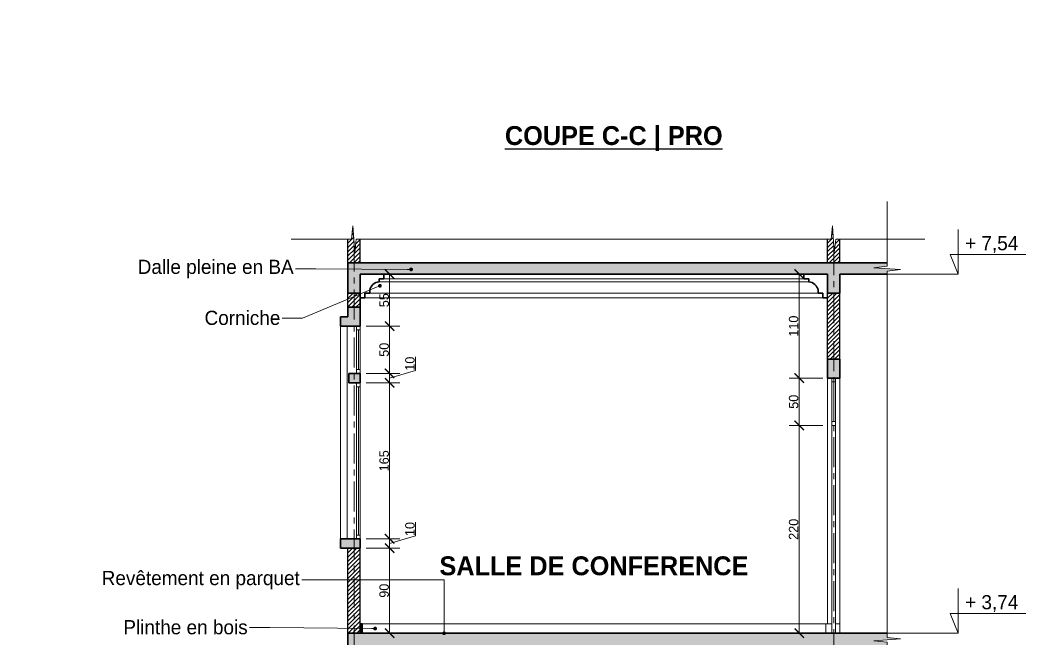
# Model space of a CAD drawing. Header units: centimetres. Extents: x -15293 to 11572, y -4790 to 2619.
# Drawn here: x 10364 to 11428, y -701 to -45 of the extents above; entities that cross this region are included whole.
import ezdxf
from ezdxf import colors
from ezdxf.entities.mleader import LeaderData, LeaderLine
from ezdxf.math import Vec2, Vec3

# ---------------------------------------------------------------- set-up
doc = ezdxf.new("R2010")
doc.units = ezdxf.units.CM
doc.linetypes.add('Axe', pattern=[1093.611073, 529.166651, -211.666656, 141.111112, -211.666656])
doc.linetypes.add('CENTER', pattern=[50.8, 31.75, -6.35, 6.35, -6.35])
doc.layers.get('0').update_dxf_attribs({"lineweight": 0})
for name, color, linetype, lineweight in [('Hachure', 7, 'Continuous', 30), ('Partie coupée', 7, 'Continuous', 30), ('Symbole de rupture', 6, 'Continuous', 0), ('TSJ_MENUISERIE', 150, 'Continuous', 15), ('TSJ_MUR', 1, 'Continuous', 30), ('TSJ_VUE', 5, 'Continuous', 13)]:
    doc.layers.add(name, color=color, linetype=linetype, lineweight=lineweight)
for name, color, linetype in [('Hachure mur', 7, 'Continuous'), ('TSJ_COTATION', 144, 'Continuous'), ('TSJ_TEXTE', 6, 'Continuous')]:
    doc.layers.add(name, color=color, linetype=linetype)
for name, color, linetype, lineweight, true_color in [('TSJ_AXE', 7, 'CENTER', 0, 0xb80000), ('TSJ_COUPE', 7, 'Continuous', 35, 0xff4747), ('TSJ_HACHURE', 7, 'Axe', 0, 0x969696)]:
    doc.layers.add(name, color=color, linetype=linetype, lineweight=lineweight, true_color=true_color)
doc.styles.get("Standard").update_dxf_attribs({"font": 'GOTHIC.TTF'})
doc.dimstyles.new('ISO-25', dxfattribs={"dimtxt": 10, "dimasz": 10, "dimexe": 10.625, "dimexo": 5, "dimtad": 1, "dimtxsty": 'Standard', "dimblk": 'ARCHTICK', "dimcen": 8, "dimadec": 0, "dimazin": 0, "dimtfac": 1, "dimtmove": 0, "dimatfit": 3, "dimldrblk": 'ARCHTICK', "dimfxl": 25, "dimfxlon": 1, "dimlwd": 9, "dimlwe": 9, "dimarcsym": 0})

# ---------------------------------------------------------------- blocks, each defined once
blk = doc.blocks.new('_Dot')
at = {"color": 0, "linetype": 'ByBlock', "lineweight": -2}
blk.add_line((-0.5, 0), (-1, 0), dxfattribs=at)
at = {"color": 0, "linetype": 'ByBlock', "const_width": 0.5}
blk.add_lwpolyline([(-0.25, 0, 1), (0.25, 0, 1)], format="xyb", close=True, dxfattribs=at)
blk = doc.blocks.new('_ArchTick')
at = {"color": 0, "linetype": 'ByBlock', "const_width": 0.15}
blk.add_lwpolyline([(-0.5, -0.5), (0.5, 0.5)], dxfattribs=at)
blk = doc.blocks.new('*D301')
at = {"layer": 'Defpoints', "color": 0, "transparency": 16777216}
for p in [(11188, -473.7), (11222.5, -473.7), (11218, -693.7)]:
    blk.add_point(p, dxfattribs=at)
at = {"layer": 'TSJ_COTATION', "color": 0, "lineweight": 9, "transparency": 16777216}
for p, q in [((11213, -473.7), (11177.4, -473.7)), ((11188, -693.7), (11188, -473.7)), ((11213, -693.7), (11177.4, -693.7))]:
    blk.add_line(p, q, dxfattribs=at)
at = {"layer": 'TSJ_COTATION', "color": 0, "lineweight": 9, "transparency": 16777216, "xscale": 10, "yscale": 10, "zscale": 10}
for p, rotation in [((11188, -473.7), 90), ((11188, -693.7), 270)]:
    blk.add_blockref('_ArchTick', p, dxfattribs=dict(at, rotation=rotation))
at = {"layer": 'TSJ_COTATION', "color": 0, "lineweight": 9, "transparency": 16777216, "insert": (11182.1, -583.7), "char_height": 10, "attachment_point": 5, "rotation": 90}
blk.add_mtext('220', dxfattribs=at)
blk = doc.blocks.new('*D302')
at = {"layer": 'Defpoints', "color": 0, "transparency": 16777216}
for p in [(11188, -423.7), (11218, -423.7), (11222.5, -473.7)]:
    blk.add_point(p, dxfattribs=at)
at = {"layer": 'TSJ_COTATION', "color": 0, "lineweight": 9, "transparency": 16777216}
for p, q in [((11213, -423.7), (11177.4, -423.7)), ((11188, -473.7), (11188, -423.7)), ((11213, -473.7), (11177.4, -473.7))]:
    blk.add_line(p, q, dxfattribs=at)
at = {"layer": 'TSJ_COTATION', "color": 0, "lineweight": 9, "transparency": 16777216, "xscale": 10, "yscale": 10, "zscale": 10}
for p, rotation in [((11188, -423.7), 90), ((11188, -473.7), 270)]:
    blk.add_blockref('_ArchTick', p, dxfattribs=dict(at, rotation=rotation))
at = {"layer": 'TSJ_COTATION', "color": 0, "lineweight": 9, "transparency": 16777216, "insert": (11182.1, -448.7), "char_height": 10, "attachment_point": 5, "rotation": 90}
blk.add_mtext('50', dxfattribs=at)
blk = doc.blocks.new('*D303')
at = {"layer": 'Defpoints', "color": 0, "transparency": 16777216}
for p in [(11188, -313.7), (11218, -313.7), (11218, -423.7)]:
    blk.add_point(p, dxfattribs=at)
at = {"layer": 'TSJ_COTATION', "color": 0, "lineweight": 9, "transparency": 16777216}
for p, q in [((11213, -313.7), (11177.4, -313.7)), ((11188, -423.7), (11188, -313.7)), ((11213, -423.7), (11177.4, -423.7))]:
    blk.add_line(p, q, dxfattribs=at)
at = {"layer": 'TSJ_COTATION', "color": 0, "lineweight": 9, "transparency": 16777216, "xscale": 10, "yscale": 10, "zscale": 10}
for p, rotation in [((11188, -313.7), 90), ((11188, -423.7), 270)]:
    blk.add_blockref('_ArchTick', p, dxfattribs=dict(at, rotation=rotation))
at = {"layer": 'TSJ_COTATION', "color": 0, "lineweight": 9, "transparency": 16777216, "insert": (11182.1, -368.7), "char_height": 10, "attachment_point": 5, "rotation": 90}
blk.add_mtext('110', dxfattribs=at)
blk = doc.blocks.new('*D304')
at = {"layer": 'Defpoints', "color": 0, "transparency": 16777216}
for p in [(10723.5, -603.7), (10754.6, -603.7), (10723.5, -693.7)]:
    blk.add_point(p, dxfattribs=at)
at = {"layer": 'TSJ_COTATION', "color": 0, "lineweight": 9, "transparency": 16777216}
for p, q in [((10729.6, -603.7), (10765.3, -603.7)), ((10754.6, -693.7), (10754.6, -603.7)), ((10729.6, -693.7), (10765.3, -693.7))]:
    blk.add_line(p, q, dxfattribs=at)
at = {"layer": 'TSJ_COTATION', "color": 0, "lineweight": 9, "transparency": 16777216, "xscale": 10, "yscale": 10, "zscale": 10}
for p, rotation in [((10754.6, -603.7), 90), ((10754.6, -693.7), 270)]:
    blk.add_blockref('_ArchTick', p, dxfattribs=dict(at, rotation=rotation))
at = {"layer": 'TSJ_COTATION', "color": 0, "lineweight": 9, "transparency": 16777216, "insert": (10748.8, -648.7), "char_height": 10, "attachment_point": 5, "rotation": 90}
blk.add_mtext('90', dxfattribs=at)
blk = doc.blocks.new('*D305')
at = {"layer": 'Defpoints', "color": 0, "transparency": 16777216}
for p in [(10723.5, -428.7), (10754.6, -428.7), (10723.5, -593.7)]:
    blk.add_point(p, dxfattribs=at)
at = {"layer": 'TSJ_COTATION', "color": 0, "lineweight": 9, "transparency": 16777216}
for p, q in [((10729.6, -428.7), (10765.3, -428.7)), ((10754.6, -593.7), (10754.6, -428.7)), ((10729.6, -593.7), (10765.3, -593.7))]:
    blk.add_line(p, q, dxfattribs=at)
at = {"layer": 'TSJ_COTATION', "color": 0, "lineweight": 9, "transparency": 16777216, "xscale": 10, "yscale": 10, "zscale": 10}
for p, rotation in [((10754.6, -428.7), 90), ((10754.6, -593.7), 270)]:
    blk.add_blockref('_ArchTick', p, dxfattribs=dict(at, rotation=rotation))
at = {"layer": 'TSJ_COTATION', "color": 0, "lineweight": 9, "transparency": 16777216, "insert": (10748.8, -511.2), "char_height": 10, "attachment_point": 5, "rotation": 90}
blk.add_mtext('165', dxfattribs=at)
blk = doc.blocks.new('*D306')
at = {"layer": 'Defpoints', "color": 0, "transparency": 16777216}
for p in [(10723.5, -418.7), (10754.6, -418.7), (10723.5, -428.7)]:
    blk.add_point(p, dxfattribs=at)
at = {"layer": 'TSJ_COTATION', "color": 0, "lineweight": 9, "transparency": 16777216}
for p, q in [((10782, -415.5), (10782, -401.3)), ((10729.6, -418.7), (10765.3, -418.7)), ((10754.6, -423.7), (10782, -415.5)), ((10754.6, -428.7), (10754.6, -418.7)), ((10729.6, -428.7), (10765.3, -428.7))]:
    blk.add_line(p, q, dxfattribs=at)
at = {"layer": 'TSJ_COTATION', "color": 0, "lineweight": 9, "transparency": 16777216, "xscale": 10, "yscale": 10, "zscale": 10}
for p, rotation in [((10754.6, -418.7), 90), ((10754.6, -428.7), 270)]:
    blk.add_blockref('_ArchTick', p, dxfattribs=dict(at, rotation=rotation))
at = {"layer": 'TSJ_COTATION', "color": 0, "lineweight": 9, "transparency": 16777216, "insert": (10776.1, -408.4), "char_height": 10, "attachment_point": 5, "rotation": 90}
blk.add_mtext('10', dxfattribs=at)
blk = doc.blocks.new('*D307')
at = {"layer": 'Defpoints', "color": 0, "transparency": 16777216}
for p in [(10723.5, -368.7), (10754.6, -368.7), (10723.5, -418.7)]:
    blk.add_point(p, dxfattribs=at)
at = {"layer": 'TSJ_COTATION', "color": 0, "lineweight": 9, "transparency": 16777216}
for p, q in [((10729.6, -368.7), (10765.3, -368.7)), ((10754.6, -418.7), (10754.6, -368.7)), ((10729.6, -418.7), (10765.3, -418.7))]:
    blk.add_line(p, q, dxfattribs=at)
at = {"layer": 'TSJ_COTATION', "color": 0, "lineweight": 9, "transparency": 16777216, "xscale": 10, "yscale": 10, "zscale": 10}
for p, rotation in [((10754.6, -368.7), 90), ((10754.6, -418.7), 270)]:
    blk.add_blockref('_ArchTick', p, dxfattribs=dict(at, rotation=rotation))
at = {"layer": 'TSJ_COTATION', "color": 0, "lineweight": 9, "transparency": 16777216, "insert": (10748.8, -393.7), "char_height": 10, "attachment_point": 5, "rotation": 90}
blk.add_mtext('50', dxfattribs=at)
blk = doc.blocks.new('*D308')
at = {"layer": 'Defpoints', "color": 0, "transparency": 16777216}
for p in [(10723.5, -313.7), (10754.6, -313.7), (10723.5, -368.7)]:
    blk.add_point(p, dxfattribs=at)
at = {"layer": 'TSJ_COTATION', "color": 0, "lineweight": 9, "transparency": 16777216}
for p, q in [((10729.6, -313.7), (10765.3, -313.7)), ((10754.6, -368.7), (10754.6, -313.7)), ((10729.6, -368.7), (10765.3, -368.7))]:
    blk.add_line(p, q, dxfattribs=at)
at = {"layer": 'TSJ_COTATION', "color": 0, "lineweight": 9, "transparency": 16777216, "xscale": 10, "yscale": 10, "zscale": 10}
for p, rotation in [((10754.6, -313.7), 90), ((10754.6, -368.7), 270)]:
    blk.add_blockref('_ArchTick', p, dxfattribs=dict(at, rotation=rotation))
at = {"layer": 'TSJ_COTATION', "color": 0, "lineweight": 9, "transparency": 16777216, "insert": (10748.9, -341.2), "char_height": 10, "attachment_point": 5, "rotation": 90}
blk.add_mtext('55', dxfattribs=at)
blk = doc.blocks.new('*D309')
at = {"layer": 'Defpoints', "color": 0, "transparency": 16777216}
for p in [(10723.5, -593.7), (10754.6, -593.7), (10723.5, -603.7)]:
    blk.add_point(p, dxfattribs=at)
at = {"layer": 'TSJ_COTATION', "color": 0, "lineweight": 9, "transparency": 16777216}
for p, q in [((10782, -590.5), (10782, -576.3)), ((10729.6, -593.7), (10765.3, -593.7)), ((10754.6, -598.7), (10782, -590.5)), ((10754.6, -603.7), (10754.6, -593.7)), ((10729.6, -603.7), (10765.3, -603.7))]:
    blk.add_line(p, q, dxfattribs=at)
at = {"layer": 'TSJ_COTATION', "color": 0, "lineweight": 9, "transparency": 16777216, "xscale": 10, "yscale": 10, "zscale": 10}
for p, rotation in [((10754.6, -593.7), 90), ((10754.6, -603.7), 270)]:
    blk.add_blockref('_ArchTick', p, dxfattribs=dict(at, rotation=rotation))
at = {"layer": 'TSJ_COTATION', "color": 0, "lineweight": 9, "transparency": 16777216, "insert": (10776.1, -583.4), "char_height": 10, "attachment_point": 5, "rotation": 90}
blk.add_mtext('10', dxfattribs=at)
blk = doc.blocks.new('Marque de rupture')
at = {"layer": 'Symbole de rupture', "lineweight": 20}
for p, q in [((0, -3.6), (0, 20.4)), ((0, -3.6), (-14.1, -5.1)), ((14.1, -7.1), (-14.1, -5.1)), ((0, -8.6), (14.1, -7.1)), ((0, -8.6), (0, -32.6))]:
    blk.add_line(p, q, dxfattribs=at)

msp = doc.modelspace()

# ---------------------------------------------------------------- hatches: boundary and pattern name
at = {"layer": 'Hachure', "true_color": 0xcd6928}
h = msp.add_hatch(color=32, dxfattribs=at)
h.dxf.hatch_style = 1
h.paths.add_polyline_path([(10725.5, -683.74), (10723.5, -683.74), (10723.5, -693.74), (10725.5, -693.74)])
at = {"layer": 'Hachure mur', "lineweight": 0, "true_color": 0xc7c8ca}
h = msp.add_hatch(dxfattribs=at)
h.set_pattern_fill('ANSI31', color=9)
h.set_pattern_definition([(45, (8661.058, 2950.051), (-2.245064, 2.245064), [])])
h.paths.add_polyline_path([(11224.5, -1104.327), (11211, -1104.327), (11211, -1157.74), (11224.5, -1157.74)])
h.paths.add_polyline_path([(11231, -1104.327), (11224.5, -1104.327), (11224.5, -1157.74), (11224.654, -1157.74), (11225.5, -1145.773), (11226.769, -1157.74), (11231, -1157.74)])
h.paths.add_polyline_path([(11231, -1097.74), (11224.5, -1097.74), (11224.5, -1104.327), (11231, -1104.327)])
h.paths.add_polyline_path([(11224.5, -1097.74), (11211, -1097.74), (11211, -1104.327), (11224.5, -1104.327)])
h.paths.add_polyline_path([(10730.5, -1097.74), (10717, -1097.74), (10717, -1157.74), (10730.5, -1157.74)])
h.paths.add_polyline_path([(10717, -1097.74), (10710.5, -1097.74), (10710.5, -1157.74), (10714.299, -1157.74), (10715.568, -1145.773), (10716.414, -1157.74), (10717, -1157.74)])
h.paths.add_polyline_path([(11231, -276.74), (11226.568, -276.74), (11225.068, -290.881), (11223.068, -262.598), (11221.568, -276.74), (11218, -276.74), (11218, -301.74), (11231, -301.74)])
h.paths.add_polyline_path([(10723.5, -276.74), (10719.068, -276.74), (10717.568, -290.881), (10715.568, -262.598), (10714.068, -276.74), (10710.5, -276.74), (10710.5, -301.74), (10723.5, -301.74)])
h.paths.add_polyline_path([(11231, -797.74), (11231, -765.74), (11218, -765.74), (11218, -827.74), (11231, -827.74)])
h.paths.add_polyline_path([(10723.5, -333.74), (10710.852, -333.74), (10710.5, -333.886), (10710.5, -348.74), (10723.5, -348.74)])
h.paths.add_polyline_path([(11231, -333.74), (11218, -333.74), (11218, -403.74), (11231, -403.74)])
h.paths.add_polyline_path([(10723.5, -603.74), (10710.5, -603.74), (10710.5, -693.74), (10723.5, -693.74)])
at = {"layer": 'TSJ_HACHURE', "true_color": 0xc7c8ca, "transparency": 33554687}
h = msp.add_hatch(dxfattribs=at)
h.set_pattern_fill('ANSI32', color=9, scale=5)
h.set_pattern_definition([(45, (8661.06, 0), (-33.676, 33.676), []), (45, (8683.51, 0), (-33.676, 33.676), [])])
h.paths.add_polyline_path([(10832.555, 671.441), (10723.5, 671.441), (10723.5, 651.441), (10723.5, 646.855), (10832.555, 646.855)], flags=17)
h.paths.add_polyline_path([(10831.832, 364.253), (11080.699, 364.253), (11080.699, 397.073), (10831.832, 397.073)], flags=24)
h.paths.add_polyline_path([(10846.582, -483.573), (11095.449, -483.573), (11095.449, -450.754), (10846.582, -450.754)], flags=24)
h.paths.add_polyline_path([(11187.5, 312.441), (11187.5, 651.441), (11201.5, 651.441), (11201.5, 671.441), (10832.555, 671.441), (10832.555, 646.855), (10723.5, 646.855), (10723.5, 312.441)])
at = {"layer": 'TSJ_HACHURE'}
h = msp.add_hatch(color=256, dxfattribs=at)
h.dxf.hatch_style = 1
h.paths.add_polyline_path([(10717, -593.74), (10702.5, -593.74), (10702.5, -603.74), (10717, -603.74)])
h.paths.add_polyline_path([(10723.5, -593.74), (10717, -593.74), (10717, -603.74), (10723.5, -603.74)])
h.paths.add_polyline_path([(11231, -403.74), (11224.5, -403.74), (11224.5, -423.74), (11226.5, -423.74), (11231, -423.74)])
h.paths.add_polyline_path([(11224.5, -403.74), (11218, -403.74), (11218, -423.74), (11224.5, -423.74)])
h.paths.add_polyline_path([(10717, -418.74), (10711.5, -418.74), (10711.5, -428.74), (10717, -428.74)])
h.paths.add_polyline_path([(10723.5, -418.74), (10717, -418.74), (10717, -428.74), (10723.5, -428.74)])
h.paths.add_polyline_path([(10717, -348.74), (10710.5, -348.74), (10710.5, -358.74), (10702.5, -358.74), (10702.5, -368.74), (10717, -368.74)])
h.paths.add_polyline_path([(10723.5, -348.74), (10717, -348.74), (10717, -368.74), (10723.5, -368.74)])
h.paths.add_polyline_path([(11281, -305.308), (11281, -301.74), (11224.5, -301.74), (11224.5, -333.74), (11231, -333.74), (11231, -313.74), (11281, -313.74), (11281, -310.308), (11295.142, -308.808), (11266.858, -306.808)])
h.paths.add_polyline_path([(11224.5, -301.74), (10717, -301.74), (10717, -333.74), (10723.5, -333.74), (10723.5, -313.74), (11218, -313.74), (11218, -333.74), (11224.5, -333.74)])
h.paths.add_polyline_path([(10778.313, -308.627, -1), (10776.313, -308.614, -1)], flags=16)
h.paths.add_polyline_path([(10717, -308.212), (10710.5, -308.168), (10710.5, -333.74), (10717, -333.74)])
h.paths.add_polyline_path([(10717, -301.74), (10710.5, -301.74), (10710.5, -308.168), (10717, -308.212)])
h.paths.add_polyline_path([(10717, -792.74), (10711.5, -792.74), (10711.5, -802.74), (10717, -802.74)])
h.paths.add_polyline_path([(10723.5, -792.74), (10717, -792.74), (10717, -802.74), (10723.5, -802.74)])
h.paths.add_polyline_path([(11224.5, -827.74), (11218, -827.74), (11218, -847.74), (11224.5, -847.74)])
h.paths.add_polyline_path([(11231, -827.74), (11224.5, -827.74), (11224.5, -847.74), (11231, -847.74)])
h.paths.add_polyline_path([(11266.858, -701.74), (11295.142, -699.74), (11281, -698.24), (11281, -693.74), (11224.5, -693.74), (11224.5, -725.74), (11231, -725.74), (11231, -707.74), (11281, -707.74), (11281, -703.24)])
h.paths.add_polyline_path([(11224.5, -693.74), (10813.22, -693.74, -0.41421356), (10812.22, -694.74, -0.41421356), (10811.22, -693.74), (10717, -693.74), (10717, -720.83), (10723.5, -718.125), (10723.5, -707.74), (11218, -707.74), (11218, -725.74), (11224.5, -725.74)])
h.paths.add_polyline_path([(10717, -720.83), (10710.5, -723.535), (10710.5, -732.74), (10702.5, -732.74), (10702.5, -742.74), (10717, -742.74)])
h.paths.add_polyline_path([(10723.5, -718.125), (10717, -720.83), (10717, -742.74), (10723.5, -742.74)])
h.paths.add_polyline_path([(10717, -693.74), (10710.5, -693.74), (10710.5, -723.535), (10717, -720.83)])
h.paths.add_polyline_path([(10717, -1067.74), (10710.5, -1067.74), (10710.5, -1097.74), (10717, -1097.74)])
h.paths.add_polyline_path([(10730.5, -1067.74), (10717, -1067.74), (10717, -1097.74), (10730.5, -1097.74)])
h.paths.add_polyline_path([(11224.5, -1067.74), (11211, -1067.74), (11211, -1097.74), (11224.5, -1097.74)])
h.paths.add_polyline_path([(11231, -1067.74), (11224.5, -1067.74), (11224.5, -1097.74), (11231, -1097.74)])

# ---------------------------------------------------------------- linework, layer by layer
at = {"layer": 'Partie coupée'}
for p, q in [((10710.5, -301.74), (10710.5, -276.74)), ((10710.5, -348.74), (10710.5, -333.74))]:
    msp.add_line(p, q, dxfattribs=at)
at = {"layer": 'Symbole de rupture', "lineweight": 0}
for p, q in [((11281, -281.308), (11281, -236.74)), ((10690.068, -276.74), (10650.5, -276.74)), ((10743.068, -276.74), (11197.568, -276.74)), ((11250.568, -276.74), (11321, -276.74)), ((11281, -674.24), (11281, -334.308))]:
    msp.add_line(p, q, dxfattribs=at)
at = {"layer": 'TSJ_AXE'}
for p, q in [((10717, -1225.235), (10717, -282.85)), ((11224.5, -282.85), (11224.5, -1227.169))]:
    msp.add_line(p, q, dxfattribs=at)
at = {"layer": 'TSJ_COTATION', "lineweight": 9}
for p, q in [((11281, -313.74), (11356, -313.74)), ((11281, -693.74), (11356, -693.74))]:
    msp.add_line(p, q, dxfattribs=at)
for points in [[(11356, -266.4), (11356, -313.74), (11347.799, -292.757), (11427.799, -292.757)], [(11356, -646.4), (11356, -693.74), (11347.799, -672.757), (11427.799, -672.757)]]:
    msp.add_lwpolyline(points, dxfattribs=at)
at = {"layer": 'TSJ_COUPE'}
for p, q in [((10710.5, -301.74), (11281, -301.74)), ((10710.5, -333.74), (10710.5, -301.74)), ((11218, -313.74), (10723.5, -313.74)), ((10723.5, -333.74), (10723.5, -313.74)), ((10748.5, -318.74), (10743.5, -318.74)), ((10743.5, -318.74), (10743.5, -321.74)), ((10748.5, -313.74), (10748.5, -318.74)), ((11193, -313.74), (11193, -318.74)), ((11193, -318.74), (11198, -318.74)), ((11198, -318.74), (11198, -321.74)), ((11218, -333.74), (11218, -313.74)), ((11231, -313.74), (11281, -313.74)), ((11231, -333.74), (11231, -313.74)), ((10710.5, -333.74), (10723.5, -333.74)), ((10723.5, -368.74), (10723.5, -333.74)), ((10723.5, -338.74), (10728.5, -338.74)), ((10728.5, -338.74), (10728.5, -333.74)), ((10728.5, -333.74), (10733.5, -333.74)), ((10733.5, -333.74), (10733.5, -330.74)), ((11208, -333.74), (11208, -330.74)), ((11213, -333.74), (11208, -333.74)), ((11213, -338.74), (11213, -333.74)), ((11218, -338.74), (11213, -338.74)), ((11231, -333.74), (11218, -333.74)), ((10723.5, -348.74), (10710.5, -348.74)), ((10710.5, -358.74), (10710.5, -348.74)), ((10710.5, -358.74), (10702.5, -358.74)), ((10702.5, -358.74), (10702.5, -368.74)), ((10723.5, -368.74), (10702.5, -368.74)), ((11231, -403.74), (11218, -403.74)), ((11218, -403.74), (11218, -423.74)), ((11231, -403.74), (11231, -423.74)), ((10723.5, -418.74), (10711.5, -418.74)), ((10711.5, -418.74), (10711.5, -428.74)), ((10723.5, -418.74), (10723.5, -428.74)), ((11231, -423.74), (11218, -423.74)), ((10723.5, -428.74), (10711.5, -428.74)), ((10723.5, -593.74), (10702.5, -593.74)), ((10702.5, -593.74), (10702.5, -603.74)), ((10723.5, -603.74), (10723.5, -593.74)), ((10723.5, -603.74), (10702.5, -603.74)), ((10723.5, -683.74), (10725.5, -683.74)), ((10725.5, -683.74), (10725.5, -693.74)), ((11281, -693.74), (10710.5, -693.74)), ((10710.5, -693.74), (10710.5, -732.74))]:
    msp.add_line(p, q, dxfattribs=at)
for centre, start, end in [((10744.418, -332.815), 94.738068, 169.236357), ((11197.082, -332.815), 10.763643, 85.261932)]:
    msp.add_arc(centre, 11.114, start, end, dxfattribs=at)
at = {"layer": 'TSJ_MENUISERIE', "lineweight": 9}
for p, q in [((10719.5, -372.74), (10719.5, -414.74)), ((10721.5, -372.74), (10721.5, -414.74)), ((10723.5, -372.74), (10723.5, -414.74)), ((10719.5, -432.74), (10719.5, -589.74)), ((10721.5, -432.74), (10721.5, -589.74)), ((10723.5, -432.74), (10723.5, -589.74)), ((11222.5, -427.74), (11222.5, -469.74)), ((11224.5, -427.74), (11224.5, -469.74)), ((11226.5, -427.74), (11226.5, -469.74)), ((11222.5, -693.74), (11222.5, -469.74)), ((11226.5, -693.74), (11226.5, -469.74))]:
    msp.add_line(p, q, dxfattribs=at)
for points in [[(10723.5, -368.74), (10723.5, -372.74), (10719.5, -372.74), (10719.5, -368.74)], [(10719.5, -418.74), (10719.5, -414.74), (10723.5, -414.74), (10723.5, -418.74)], [(10723.5, -428.74), (10723.5, -432.74), (10719.5, -432.74), (10719.5, -428.74)], [(10719.5, -593.74), (10719.5, -589.74), (10723.5, -589.74), (10723.5, -593.74)]]:
    msp.add_lwpolyline(points, dxfattribs=at)
for points in [[(11226.5, -423.74), (11222.5, -423.74), (11222.5, -427.74), (11226.5, -427.74)], [(11226.5, -469.74), (11222.5, -469.74), (11222.5, -473.74), (11226.5, -473.74)]]:
    msp.add_lwpolyline(points, close=True, dxfattribs=at)
at = {"layer": 'TSJ_MUR'}
for p, q in [((10710.5, -301.74), (10710.5, -276.74)), ((10723.5, -301.74), (10723.5, -276.74)), ((11218, -301.74), (11218, -276.74)), ((11231, -301.74), (11231, -276.74)), ((10710.5, -348.74), (10710.5, -333.74)), ((10723.5, -348.74), (10723.5, -333.74)), ((11218, -403.74), (11218, -333.74)), ((11231, -403.74), (11231, -333.74)), ((10710.5, -693.74), (10710.5, -603.74)), ((10723.5, -693.74), (10723.5, -603.74))]:
    msp.add_line(p, q, dxfattribs=at)
at = {"layer": 'TSJ_VUE'}
for p, q in [((10748.5, -318.74), (11193, -318.74)), ((11198, -321.74), (10743.5, -321.74)), ((11213, -338.74), (10728.5, -338.74)), ((10733.5, -333.74), (11208, -333.74)), ((10702.5, -368.74), (10702.5, -593.74)), ((10709.5, -593.74), (10709.5, -368.74)), ((11218, -423.74), (11218, -683.74)), ((11231, -423.74), (11231, -693.74)), ((10725.5, -683.74), (11216, -683.74)), ((11216, -683.74), (11216, -693.74)), ((11222.5, -683.74), (11216, -683.74)), ((11231, -683.74), (11226.5, -683.74))]:
    msp.add_line(p, q, dxfattribs=at)

# ---------------------------------------------------------------- block references
at = {"xscale": -1}
for p, rotation in [((10710.5, -276.74), 90), ((11218, -276.74), 90), ((11281, -706.808), 180)]:
    msp.add_blockref('Marque de rupture', p, dxfattribs=dict(at, rotation=rotation))
at = {"layer": 'Symbole de rupture', "lineweight": 0}
msp.add_blockref('Marque de rupture', (11281, -301.74), dxfattribs=at)

# ---------------------------------------------------------------- texts
at = {"layer": 'TSJ_COTATION', "lineweight": 9, "char_height": 15, "attachment_point": 5}
for s, insert in [('\\pi-45,l60,t60;+ 7,54', (11384.119, -282.232)), ('\\pi-45,l60,t60;+ 3,74', (11384.119, -662.232))]:
    msp.add_mtext_dynamic_manual_height_columns(s, width=111.60365, gutter_width=12.5, heights=[0], dxfattribs=dict(at, insert=insert))
at = {"layer": 'TSJ_TEXTE', "char_height": 20, "attachment_point": 5}
for s, width, insert in [('{\\fCentury Gothic|b1|i0|c0|p34;\\LCOUPE C-C | PRO}', 563.72091, (10991.75, -170.198)), ('{\\fCentury Gothic|b1|i0|c0|p34;SALLE DE CONFERENCE}', 547.87271, (10970.75, -622.468))]:
    msp.add_mtext_dynamic_manual_height_columns(s, width=width, gutter_width=12.5, heights=[2.167], dxfattribs=dict(at, insert=insert))

# ---------------------------------------------------------------- dimensions: what is measured, and where the dimension line sits
at = {"layer": 'TSJ_COTATION', "lineweight": 9}
for base, p1, p2, angle, picture, middle in [((10754.638, -313.74), (10723.5, -368.74), (10723.5, -313.74), 270, '*D308', (10748.887, -341.24)), ((11188, -313.74), (11218, -423.74), (11218, -313.74), 90, '*D303', (11182.124, -368.74)), ((10754.638, -368.74), (10723.5, -418.74), (10723.5, -368.74), 270, '*D307', (10748.761, -393.74)), ((10754.638, -418.74), (10723.5, -428.74), (10723.5, -418.74), 270, '*D306', (10776.078, -414.92)), ((10754.638, -428.74), (10723.5, -593.74), (10723.5, -428.74), 270, '*D305', (10748.761, -511.24)), ((11188, -423.74), (11222.5, -473.74), (11218, -423.74), 90, '*D302', (11182.124, -448.74)), ((10754.638, -593.74), (10723.5, -603.74), (10723.5, -593.74), 270, '*D309', (10776.078, -589.92))]:
    dim = msp.add_linear_dim(base=base, p1=p1, p2=p2, angle=angle, dimstyle='ISO-25', override={"dimtmove": 1}, dxfattribs=at)
    dim.commit()
    dim.dimension.update_dxf_attribs({"geometry": picture, "text_midpoint": middle})
dim = msp.add_linear_dim(base=(11188, -473.74), p1=(11218, -693.74), p2=(11222.5, -473.74), angle=90, dimstyle='ISO-25', dxfattribs=at)
dim.commit()
dim.dimension.update_dxf_attribs({"geometry": '*D301', "text_midpoint": (11182.124, -583.74)})
dim = msp.add_aligned_dim(p1=(10723.5, -693.74), p2=(10723.5, -603.74), distance=-31.138, dimstyle='ISO-25', dxfattribs=at)
dim.commit()
dim.dimension.update_dxf_attribs({"geometry": '*D304', "text_midpoint": (10748.761, -648.74)})

# ---------------------------------------------------------------- leaders
ml = msp.add_multileader_mtext('Standard', dxfattribs=at)
ml.set_content('Dalle pleine en BA', color=256)
ml.set_leader_properties(lineweight=0)
ml.set_arrow_properties(name='DOT')
ml.build(insert=Vec2(0, 0))
ml.multileader.update_dxf_attribs({"dogleg_length": 21.312})
ctx = ml.context
ctx.base_point, ctx.char_height, ctx.plane_origin = Vec3(10468.079, -307.937), 15, Vec3(10912.967, -305.46)
ctx.text_align_type = 2
notes = []
notes.append((ctx, [(1, (1, 1, 0), (10676.389, -307.937), (-1, 0), 21.312, [(0, [(10777.313, -308.621)], 0, [])])]))
ctx.mtext.insert, ctx.mtext.alignment, ctx.mtext.flow_direction = Vec3(10653.077, -298.408), 3, 5
ml = msp.add_multileader_mtext('Standard', dxfattribs=at)
ml.set_content('Corniche', color=256)
ml.set_leader_properties(lineweight=0)
ml.set_arrow_properties(name='DOT')
ml.build(insert=Vec2(0, 0))
ml.multileader.update_dxf_attribs({"dogleg_length": 21.312})
ctx = ml.context
ctx.base_point, ctx.char_height, ctx.plane_origin = Vec3(10545.549, -360.072), 15, Vec3(10879.973, -322.79)
ctx.text_align_type = 2
notes.append((ctx, [(1, (1, 1, 0), (10662.329, -360.072), (-1, 0), 21.312, [(0, [(10744.319, -325.95)], 0, [])])]))
ctx.mtext.insert, ctx.mtext.alignment, ctx.mtext.flow_direction = Vec3(10639.017, -352.383), 3, 5
ml = msp.add_multileader_mtext('Standard', dxfattribs=at)
ml.set_content('Revêtement en parquet', color=256)
ml.set_leader_properties(lineweight=0)
ml.set_arrow_properties(name='DOT')
ml.build(insert=Vec2(0, 0))
ml.multileader.update_dxf_attribs({"dogleg_length": 21.312})
ctx = ml.context
ctx.base_point, ctx.char_height, ctx.plane_origin = Vec3(10414.734, -637.295), 15, Vec3(10750.964, -728.755)
ctx.text_align_type = 2
notes.append((ctx, [(1, (1, 1, 0), (10812.22, -637.295), (-1, 0), 150.672, [(0, [(10812.22, -693.74)], 0, [])])]))
ctx.mtext.insert, ctx.mtext.width, ctx.mtext.alignment, ctx.mtext.flow_direction = Vec3(10659.548, -627.766), 295.93092, 3, 5
ml = msp.add_multileader_mtext('Standard', dxfattribs=at)
ml.set_content('Plinthe en bois', color=256)
ml.set_leader_properties(lineweight=0)
ml.set_arrow_properties(name='DOT')
ml.build(insert=Vec2(0, 0))
ctx = ml.context
ctx.base_point, ctx.char_height, ctx.plane_origin = Vec3(10460.226, -687.474), 15, Vec3(10739.4, -685.58)
ctx.text_align_type = 2
notes.append((ctx, [(1, (1, 1, 0), (10627.717, -687.474), (-1, 0), 21.312, [(0, [(10739.25, -688.74)], 0, [])])]))
ctx.mtext.insert, ctx.mtext.alignment, ctx.mtext.flow_direction = Vec3(10604.405, -679.831), 3, 5
for ctx, leaders in notes:
    for number, flags, end, landing, length, lines in leaders:
        leader = LeaderData()
        leader.index, (leader.has_last_leader_line, leader.has_dogleg_vector, leader.attachment_direction) = number, flags
        leader.last_leader_point, leader.dogleg_vector, leader.dogleg_length = Vec3(end), Vec3(landing), length
        for number, points, colour, breaks in lines:
            line = LeaderLine()
            line.index, line.vertices, line.color, line.breaks = number, Vec3.list(points), colors.encode_raw_color(colour), breaks
            leader.lines.append(line)
        ctx.leaders.append(leader)

doc.saveas('drawing.dxf')
